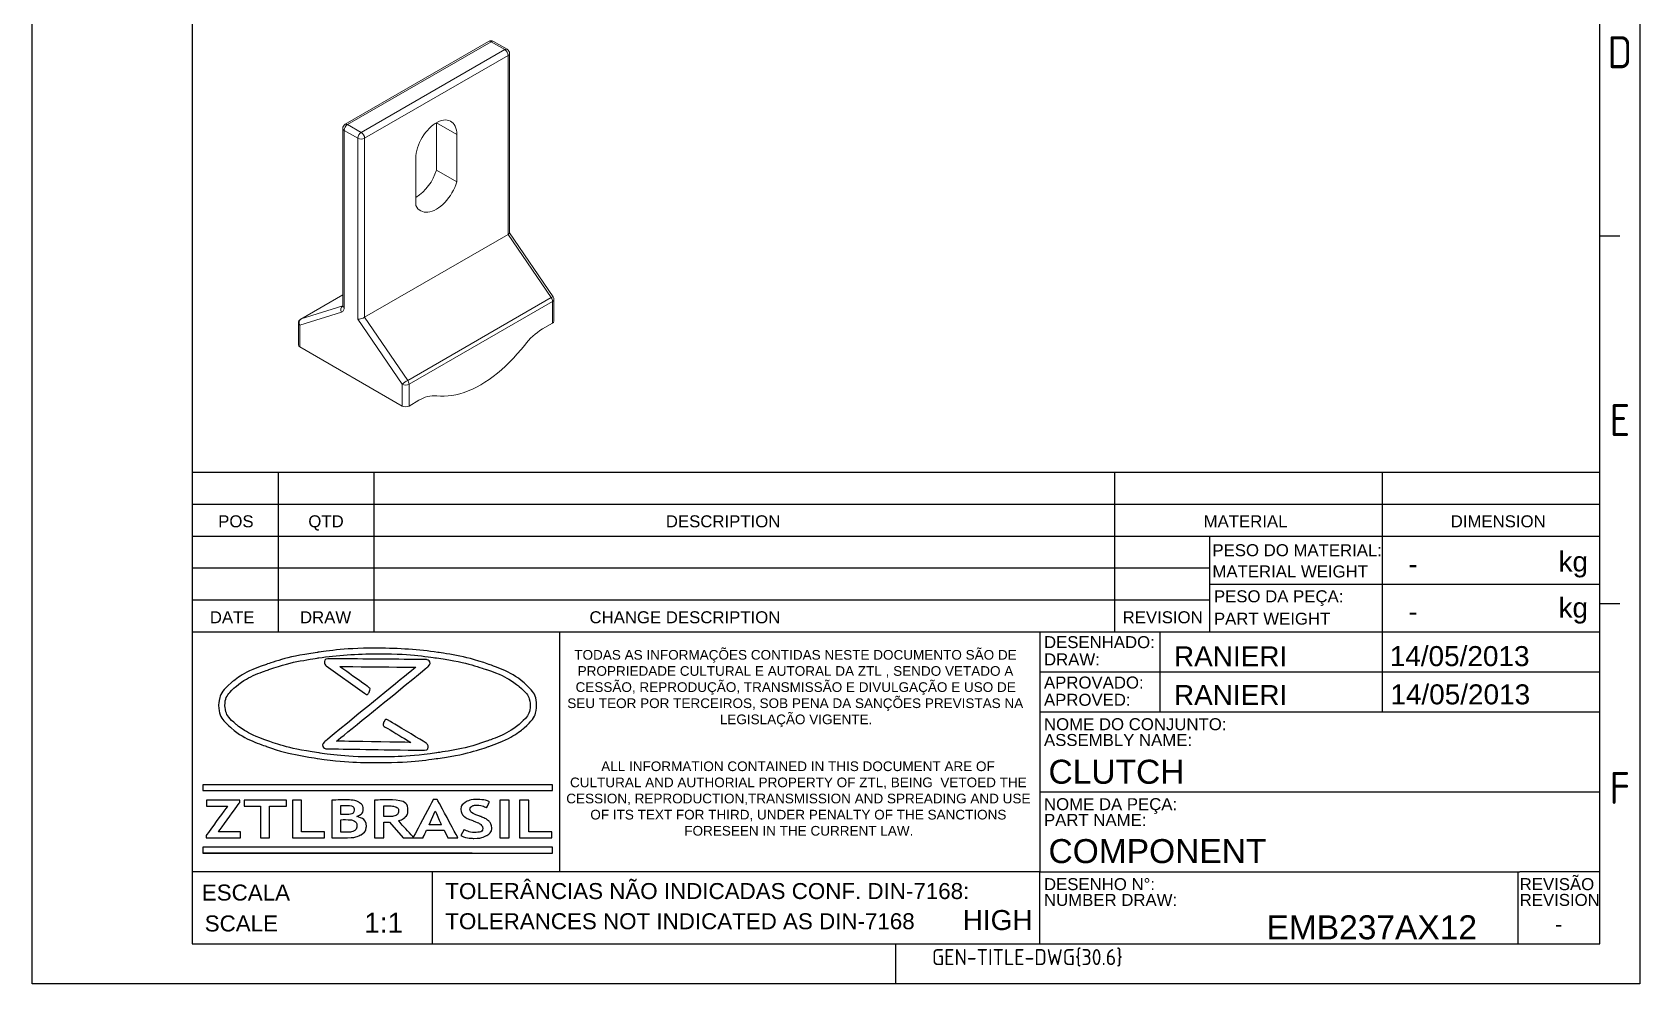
# Model space of a CAD drawing. Header units: millimetres. Extents: x 5003 to 5169, y 1207 to 1440.
# Drawn here: x 5002.6 to 5169, y 1206.9 to 1305.5 of the extents above; entities that cross this region are included whole.
import ezdxf
from ezdxf.enums import TextEntityAlignment as Align

# ---------------------------------------------------------------- set-up
doc = ezdxf.new("R2010")
doc.units = ezdxf.units.MM
doc.linetypes.add('ACAD_ISO02W100', pattern=[15, 12, -3])
doc.layers.add('AM_8', color=40, linetype='ACAD_ISO02W100', lineweight=35)
doc.layers.add('Camada 1', color=7, linetype='Continuous')
doc.styles.add('ACISOTS', font='isocp.shx', dxfattribs={"height": 1})
doc.styles.get("Standard").update_dxf_attribs({"font": 'arial.ttf'})

msp = doc.modelspace()

# ---------------------------------------------------------------- linework, layer by layer
at = {"color": 135, "lineweight": 25}
for p, q in [((5002.563, 1206.924), (5002.563, 1439.589)), ((5168.989, 1439.589), (5168.989, 1206.924)), ((5166.919, 1284.341), (5164.849, 1284.341)), ((5166.919, 1246.254), (5164.849, 1246.254)), ((5091.986, 1206.924), (5091.986, 1211.064)), ((5168.989, 1206.924), (5002.563, 1206.924))]:
    msp.add_line(p, q, dxfattribs=at)
for p, q in [((5019.123, 1435.449), (5019.123, 1211.064)), ((5164.849, 1211.064), (5164.849, 1435.449)), ((5019.123, 1259.915), (5164.849, 1259.915)), ((5019.123, 1259.915), (5124.483, 1259.915)), ((5028.068, 1246.668), (5028.068, 1259.915)), ((5037.981, 1246.668), (5037.981, 1259.915)), ((5114.634, 1246.668), (5114.634, 1259.915)), ((5142.312, 1259.915), (5142.312, 1243.356)), ((5019.123, 1256.603), (5164.849, 1256.603)), ((5019.123, 1256.603), (5124.483, 1256.603)), ((5019.123, 1253.292), (5164.849, 1253.292)), ((5019.123, 1253.292), (5019.123, 1211.064)), ((5019.123, 1253.292), (5124.483, 1253.292)), ((5028.068, 1243.356), (5028.068, 1253.292)), ((5037.981, 1243.356), (5037.981, 1253.292)), ((5114.634, 1243.356), (5114.634, 1253.292)), ((5124.483, 1243.356), (5124.483, 1253.292)), ((5142.312, 1253.292), (5142.312, 1248.324)), ((5164.849, 1211.064), (5164.849, 1253.292)), ((5124.483, 1249.98), (5019.123, 1249.98)), ((5124.483, 1248.324), (5164.849, 1248.324)), ((5019.123, 1246.668), (5124.483, 1246.668)), ((5019.123, 1243.356), (5106.89, 1243.356)), ((5057.155, 1243.356), (5057.155, 1218.516)), ((5106.89, 1243.356), (5106.89, 1227.624)), ((5106.89, 1243.356), (5164.849, 1243.356)), ((5119.31, 1243.356), (5119.31, 1235.076)), ((5142.312, 1243.356), (5142.312, 1235.076)), ((5106.89, 1239.216), (5164.849, 1239.216)), ((5106.89, 1235.076), (5164.849, 1235.076)), ((5106.89, 1227.624), (5106.89, 1218.516)), ((5106.89, 1226.796), (5164.849, 1226.796)), ((5106.89, 1218.516), (5019.123, 1218.516)), ((5043.963, 1218.516), (5043.963, 1211.064)), ((5106.89, 1211.064), (5106.89, 1218.516)), ((5106.89, 1218.516), (5156.569, 1218.516)), ((5156.365, 1218.516), (5156.365, 1211.064)), ((5164.849, 1218.516), (5156.569, 1218.516)), ((5019.123, 1211.064), (5164.849, 1211.064)), ((5019.123, 1211.064), (5164.849, 1211.064))]:
    msp.add_line(p, q)
at = {"color": 7, "linetype": 'Continuous', "lineweight": 15}
for p, q in [((5049.814, 1304.5), (5034.965, 1295.928)), ((5050.064, 1304.475), (5035.215, 1295.903)), ((5036.629, 1295.087), (5051.478, 1303.659)), ((5051.478, 1303.659), (5050.064, 1304.475)), ((5051.728, 1303.684), (5050.314, 1304.5)), ((5051.978, 1284.656), (5051.978, 1303.251)), ((5051.832, 1303.047), (5036.982, 1294.474)), ((5051.832, 1284.511), (5051.832, 1303.047)), ((5034.715, 1295.495), (5034.715, 1277.16)), ((5034.861, 1295.291), (5034.861, 1276.956)), ((5036.275, 1294.474), (5034.861, 1295.291)), ((5035.215, 1295.903), (5036.629, 1295.087)), ((5044.407, 1296.08), (5046.528, 1294.856)), ((5044.407, 1291.181), (5044.407, 1296.08)), ((5046.528, 1289.957), (5046.528, 1294.856)), ((5036.275, 1275.738), (5036.275, 1294.474)), ((5036.982, 1294.474), (5036.982, 1275.939)), ((5042.286, 1292.407), (5042.286, 1287.507)), ((5044.407, 1291.181), (5046.528, 1289.957)), ((5036.982, 1275.939), (5051.832, 1284.511)), ((5056.29, 1277.977), (5051.832, 1284.511)), ((5056.487, 1278.06), (5051.978, 1284.668)), ((5034.715, 1278.271), (5030.368, 1275.762)), ((5030.403, 1275.777), (5034.723, 1277.12)), ((5041.441, 1269.405), (5056.29, 1277.977)), ((5056.428, 1277.574), (5041.579, 1269.002)), ((5056.428, 1275.325), (5056.428, 1277.574)), ((5056.574, 1275.529), (5056.574, 1277.778)), ((5030.118, 1275.329), (5030.118, 1273.08)), ((5034.585, 1276.468), (5030.265, 1275.125)), ((5030.265, 1275.125), (5030.265, 1272.876)), ((5040.871, 1269.002), (5036.275, 1275.738)), ((5036.982, 1275.939), (5041.441, 1269.405)), ((5055.398, 1274.731), (5056.428, 1275.325)), ((5030.265, 1272.876), (5040.871, 1266.753)), ((5040.871, 1266.753), (5040.871, 1269.002)), ((5041.579, 1269.002), (5041.579, 1266.753)), ((5041.579, 1266.753), (5042.608, 1267.348))]:
    msp.add_line(p, q, dxfattribs=at)
at = {"color": 8, "linetype": 'Continuous', "lineweight": 15}
msp.add_line((5034.715, 1278.266), (5030.403, 1275.777), dxfattribs=at)
at = {"color": 7, "linetype": 'Continuous', "lineweight": 15, "flags": 128}
for points in [[(5046.528, 1294.856), (5046.517, 1295.097), (5046.485, 1295.324), (5046.431, 1295.533), (5046.356, 1295.723), (5046.262, 1295.891), (5046.148, 1296.036), (5046.017, 1296.156), (5045.868, 1296.25), (5045.705, 1296.318), (5045.529, 1296.358), (5045.341, 1296.37), (5045.144, 1296.354), (5044.939, 1296.31), (5044.728, 1296.238), (5044.514, 1296.14), (5044.299, 1296.016), (5044.086, 1295.867), (5043.875, 1295.696), (5043.67, 1295.503), (5043.473, 1295.291), (5043.285, 1295.062), (5043.108, 1294.819), (5042.945, 1294.563), (5042.797, 1294.298), (5042.666, 1294.026), (5042.552, 1293.749), (5042.458, 1293.472), (5042.383, 1293.196), (5042.329, 1292.925), (5042.296, 1292.661), (5042.286, 1292.407)], [(5042.286, 1287.507), (5042.385, 1287.333), (5042.503, 1287.182), (5042.638, 1287.055), (5042.791, 1286.954), (5042.958, 1286.879), (5043.139, 1286.832), (5043.331, 1286.812), (5043.534, 1286.82), (5043.745, 1286.856), (5043.962, 1286.92), (5044.184, 1287.01), (5044.407, 1287.127), (5044.63, 1287.268), (5044.852, 1287.433), (5045.069, 1287.62), (5045.28, 1287.828), (5045.482, 1288.054), (5045.675, 1288.296), (5045.856, 1288.552), (5046.023, 1288.82), (5046.176, 1289.097), (5046.311, 1289.38), (5046.429, 1289.668), (5046.528, 1289.957)], [(5044.458, 1267.812), (5044.834, 1267.778), (5045.22, 1267.771), (5045.616, 1267.793), (5046.021, 1267.842), (5046.433, 1267.919), (5046.851, 1268.025), (5047.275, 1268.157), (5047.703, 1268.317), (5048.135, 1268.503), (5048.568, 1268.716), (5049.003, 1268.954), (5049.438, 1269.218), (5049.871, 1269.506), (5050.303, 1269.817), (5050.731, 1270.152), (5051.155, 1270.509), (5051.573, 1270.887), (5051.985, 1271.285), (5052.39, 1271.703), (5052.786, 1272.139), (5053.173, 1272.592), (5053.549, 1273.061)]]:
    msp.add_lwpolyline(points, dxfattribs=at)
at = {"color": 8, "linetype": 'Continuous', "lineweight": 15, "flags": 128}
msp.add_lwpolyline([(5030.403, 1275.777), (5030.372, 1275.764), (5030.368, 1275.762)], dxfattribs=at)
at = {"color": 7, "linetype": 'Continuous', "lineweight": 15}
for centre, radius, start, end in [((5050.064, 1304.067), 0.5, 60.00269, 119.99731), ((5051.064, 1303.012), 0.768, 2.60548, 57.39452), ((5051.478, 1303.251), 0.5, 0, 60.00269), ((5035.215, 1295.495), 0.5, 119.99731, 180), ((5035.629, 1295.256), 0.768, 122.60548, 177.39452), ((5037.043, 1294.439), 0.768, 122.60548, 177.39452), ((5036.215, 1294.439), 0.768, 2.60548, 57.39452), ((5036.629, 1295.157), 0.769, 242.60967, 297.39033), ((5039.525, 1292.63), 5.092, 302.82646, 343.46684), ((5051.743, 1284.747), 0.252, 290.58677, 338.93165), ((5035.02, 1276.717), 0.501, 126.37947, 209.72659), ((5034.399, 1276.895), 0.466, 293.51025, 7.50042), ((5055.681, 1277.544), 0.748, 2.32944, 35.45022), ((5056.074, 1277.778), 0.5, 0, 34.30688), ((5030.618, 1275.329), 0.5, 119.99731, 180), ((5030.7, 1275.373), 0.501, 126.37947, 209.72659), ((5036.2, 1277.348), 1.612, 272.6915, 299.04977), ((5056.324, 1275.554), 0.251, 294.37466, 354.3052), ((5058.811, 1269.094), 6.589, 121.19341, 142.99131), ((5030.369, 1273.105), 0.251, 185.6948, 245.62534), ((5043.318, 1266.152), 3.756, 119.99278, 130.64815), ((5041.225, 1269.684), 0.769, 242.60967, 297.39033), ((5040.831, 1268.971), 0.748, 2.32944, 35.45022), ((5041.225, 1267.435), 0.769, 242.60967, 297.39033), ((5044.226, 1264.82), 3.001, 85.58323, 122.62385)]:
    msp.add_arc(centre, radius, start, end, dxfattribs=at)
at = {"color": 8, "linetype": 'Continuous', "lineweight": 15}
for centre, radius, start, end in [((5049.917, 1304.271), 0.251, 54.38242, 114.30712), ((5050.21, 1304.271), 0.251, 65.69288, 125.61758), ((5051.624, 1303.454), 0.251, 65.69288, 125.61758), ((5051.728, 1303.276), 0.251, 294.37466, 354.3052), ((5034.965, 1295.52), 0.251, 185.6948, 245.62534), ((5035.068, 1295.699), 0.251, 54.38242, 114.30712), ((5034.965, 1277.185), 0.251, 185.6948, 245.62534), ((5056.518, 1277.708), 0.353, 95.07425, 130.35331), ((5056.324, 1277.803), 0.251, 294.37466, 354.3052), ((5030.369, 1275.354), 0.251, 185.6948, 245.62534)]:
    msp.add_arc(centre, radius, start, end, dxfattribs=at)
at = {"color": 7, "linetype": 'Continuous', "lineweight": 15}
msp.add_open_spline([(5034.715, 1277.16), (5034.714, 1277.15), (5034.714, 1277.121), (5034.707, 1277.09), (5034.706, 1277.087), (5034.705, 1277.086)], degree=3, knots=[0, 0, 0, 0, 0.2196919, 0.6254989, 1, 1, 1, 1], dxfattribs=at)
at = {"layer": 'AM_8', "color": 0, "linetype": 'Continuous'}
msp.add_line((5020.22, 1220.454), (5048.127, 1220.454), dxfattribs=at)
at = {"layer": 'Camada 1'}
for points, knots in [([(5038.326, 1241.678), (5040.523, 1241.678), (5042.624, 1241.524), (5044.542, 1241.246), (5044.542, 1241.246), (5046.537, 1240.956), (5048.335, 1240.532), (5049.843, 1240.005), (5049.843, 1240.005), (5051.392, 1239.465), (5052.641, 1238.813), (5053.495, 1238.083), (5053.495, 1238.083), (5054.327, 1237.372), (5054.787, 1236.586), (5054.787, 1235.755), (5054.787, 1235.755), (5054.787, 1234.924), (5054.327, 1234.138), (5053.495, 1233.427), (5053.495, 1233.427), (5052.641, 1232.697), (5051.392, 1232.045), (5049.843, 1231.505), (5049.843, 1231.505), (5048.335, 1230.978), (5046.537, 1230.553), (5044.542, 1230.264), (5044.542, 1230.264), (5042.624, 1229.985), (5040.523, 1229.831), (5038.326, 1229.831), (5038.326, 1229.831), (5036.128, 1229.831), (5034.028, 1229.985), (5032.109, 1230.264), (5032.109, 1230.264), (5030.115, 1230.553), (5028.316, 1230.978), (5026.808, 1231.505), (5026.808, 1231.505), (5025.26, 1232.045), (5024.01, 1232.697), (5023.156, 1233.427), (5023.156, 1233.427), (5022.324, 1234.138), (5021.865, 1234.924), (5021.865, 1235.755), (5021.865, 1235.755), (5021.865, 1236.586), (5022.324, 1237.372), (5023.156, 1238.083), (5023.156, 1238.083), (5024.01, 1238.813), (5025.26, 1239.465), (5026.808, 1240.005), (5026.808, 1240.005), (5028.316, 1240.532), (5030.115, 1240.956), (5032.109, 1241.246), (5032.109, 1241.246), (5034.028, 1241.524), (5036.128, 1241.678), (5038.326, 1241.678)], [0, 0, 0, 0, 0.0588235, 0.0588235, 0.0588235, 0.0882353, 0.1176471, 0.1176471, 0.1176471, 0.1470588, 0.1764706, 0.1764706, 0.1764706, 0.2058824, 0.2352941, 0.2352941, 0.2352941, 0.2647059, 0.2941176, 0.2941176, 0.2941176, 0.3235294, 0.3529412, 0.3529412, 0.3529412, 0.3823529, 0.4117647, 0.4117647, 0.4117647, 0.4411765, 0.4705882, 0.4705882, 0.4705882, 0.5, 0.5294118, 0.5294118, 0.5294118, 0.5588235, 0.5882353, 0.5882353, 0.5882353, 0.6176471, 0.6470588, 0.6470588, 0.6470588, 0.6764706, 0.7058824, 0.7058824, 0.7058824, 0.7352941, 0.7647059, 0.7647059, 0.7647059, 0.7941176, 0.8235294, 0.8235294, 0.8235294, 0.8529412, 0.8823529, 0.8823529, 0.8823529, 0.9411765, 1, 1, 1, 1]), ([(5038.326, 1241.094), (5036.166, 1241.094), (5034.106, 1240.944), (5032.227, 1240.672), (5032.227, 1240.672), (5030.275, 1240.389), (5028.518, 1239.975), (5027.048, 1239.462), (5027.048, 1239.462), (5025.618, 1238.963), (5024.466, 1238.373), (5023.68, 1237.725), (5023.68, 1237.725), (5022.935, 1237.111), (5022.524, 1236.444), (5022.524, 1235.755), (5022.524, 1235.755), (5022.524, 1235.066), (5022.935, 1234.399), (5023.68, 1233.785), (5023.68, 1233.785), (5024.466, 1233.136), (5025.618, 1232.547), (5027.048, 1232.048), (5027.048, 1232.048), (5028.518, 1231.535), (5030.275, 1231.121), (5032.227, 1230.838), (5032.227, 1230.838), (5034.106, 1230.566), (5036.166, 1230.416), (5038.326, 1230.416), (5038.326, 1230.416), (5040.485, 1230.416), (5042.545, 1230.566), (5044.424, 1230.838), (5044.424, 1230.838), (5046.376, 1231.121), (5048.133, 1231.535), (5049.603, 1232.048), (5049.603, 1232.048), (5051.033, 1232.547), (5052.186, 1233.136), (5052.971, 1233.785), (5052.971, 1233.785), (5053.716, 1234.399), (5054.128, 1235.066), (5054.128, 1235.755), (5054.128, 1235.755), (5054.128, 1236.444), (5053.716, 1237.111), (5052.971, 1237.725), (5052.971, 1237.725), (5052.186, 1238.373), (5051.033, 1238.963), (5049.603, 1239.462), (5049.603, 1239.462), (5048.133, 1239.975), (5046.376, 1240.389), (5044.424, 1240.672), (5044.424, 1240.672), (5042.545, 1240.944), (5040.485, 1241.094), (5038.326, 1241.094)], [0, 0, 0, 0, 0.0588235, 0.0588235, 0.0588235, 0.0882353, 0.1176471, 0.1176471, 0.1176471, 0.1470588, 0.1764706, 0.1764706, 0.1764706, 0.2058824, 0.2352941, 0.2352941, 0.2352941, 0.2647059, 0.2941176, 0.2941176, 0.2941176, 0.3235294, 0.3529412, 0.3529412, 0.3529412, 0.3823529, 0.4117647, 0.4117647, 0.4117647, 0.4411765, 0.4705882, 0.4705882, 0.4705882, 0.5, 0.5294118, 0.5294118, 0.5294118, 0.5588235, 0.5882353, 0.5882353, 0.5882353, 0.6176471, 0.6470588, 0.6470588, 0.6470588, 0.6764706, 0.7058824, 0.7058824, 0.7058824, 0.7352941, 0.7647059, 0.7647059, 0.7647059, 0.7941176, 0.8235294, 0.8235294, 0.8235294, 0.8529412, 0.8823529, 0.8823529, 0.8823529, 0.9411765, 1, 1, 1, 1]), ([(5036.957, 1237.016), (5036.957, 1237.016), (5033.013, 1239.842), (5033.013, 1239.842), (5033.013, 1239.842), (5032.719, 1240.053), (5032.838, 1240.587), (5033.184, 1240.584), (5033.184, 1240.584), (5033.184, 1240.584), (5043.369, 1240.502), (5043.369, 1240.502), (5043.369, 1240.502), (5043.704, 1240.499), (5043.828, 1239.995), (5043.555, 1239.773), (5043.555, 1239.773), (5043.555, 1239.773), (5034.073, 1232.048), (5034.073, 1232.048), (5034.073, 1232.048), (5034.073, 1232.048), (5041.758, 1231.924), (5041.758, 1231.924), (5041.758, 1231.924), (5041.758, 1231.924), (5039.173, 1233.481), (5039.173, 1233.481), (5039.173, 1233.481), (5039.003, 1233.584), (5038.833, 1233.686), (5038.982, 1234.041), (5038.982, 1234.041), (5039.13, 1234.397), (5039.3, 1234.294), (5039.47, 1234.192), (5039.47, 1234.192), (5039.47, 1234.192), (5043.345, 1231.857), (5043.345, 1231.857), (5043.345, 1231.857), (5043.662, 1231.666), (5043.55, 1231.097), (5043.193, 1231.103), (5043.193, 1231.103), (5043.193, 1231.103), (5033.008, 1231.267), (5033.008, 1231.267), (5033.008, 1231.267), (5032.674, 1231.272), (5032.552, 1231.774), (5032.824, 1231.996), (5032.824, 1231.996), (5032.824, 1231.996), (5042.296, 1239.713), (5042.296, 1239.713), (5042.296, 1239.713), (5042.296, 1239.713), (5034.402, 1239.776), (5034.402, 1239.776), (5034.402, 1239.776), (5034.402, 1239.776), (5037.297, 1237.702), (5037.297, 1237.702), (5037.297, 1237.702), (5037.458, 1237.586), (5037.62, 1237.47), (5037.449, 1237.128), (5037.449, 1237.128), (5037.279, 1236.785), (5037.118, 1236.901), (5036.957, 1237.016)], [0, 0, 0, 0, 0.0526316, 0.0526316, 0.0526316, 0.0789474, 0.1052632, 0.1052632, 0.1052632, 0.1315789, 0.1578947, 0.1578947, 0.1578947, 0.1842105, 0.2105263, 0.2105263, 0.2105263, 0.2368421, 0.2631579, 0.2631579, 0.2631579, 0.2894737, 0.3157895, 0.3157895, 0.3157895, 0.3421053, 0.3684211, 0.3684211, 0.3684211, 0.3947368, 0.4210526, 0.4210526, 0.4210526, 0.4473684, 0.4736842, 0.4736842, 0.4736842, 0.5, 0.5263158, 0.5263158, 0.5263158, 0.5526316, 0.5789474, 0.5789474, 0.5789474, 0.6052632, 0.6315789, 0.6315789, 0.6315789, 0.6578947, 0.6842105, 0.6842105, 0.6842105, 0.7105263, 0.7368421, 0.7368421, 0.7368421, 0.7631579, 0.7894737, 0.7894737, 0.7894737, 0.8157895, 0.8421053, 0.8421053, 0.8421053, 0.8684211, 0.8947368, 0.8947368, 0.8947368, 0.9473684, 1, 1, 1, 1]), ([(5020.29, 1227.546), (5020.29, 1227.546), (5056.361, 1227.546), (5056.361, 1227.546), (5056.361, 1227.546), (5056.361, 1227.546), (5056.432, 1227.546), (5056.432, 1227.546), (5056.432, 1227.546), (5056.432, 1227.546), (5056.432, 1227.475), (5056.432, 1227.475), (5056.432, 1227.475), (5056.432, 1227.475), (5056.432, 1227.005), (5056.432, 1227.005), (5056.432, 1227.005), (5056.432, 1227.005), (5056.432, 1226.935), (5056.432, 1226.935), (5056.432, 1226.935), (5056.432, 1226.935), (5056.361, 1226.935), (5056.361, 1226.935), (5056.361, 1226.935), (5056.361, 1226.935), (5020.29, 1226.935), (5020.29, 1226.935), (5020.29, 1226.935), (5020.29, 1226.935), (5020.22, 1226.935), (5020.22, 1226.935), (5020.22, 1226.935), (5020.22, 1226.935), (5020.22, 1227.005), (5020.22, 1227.005), (5020.22, 1227.005), (5020.22, 1227.005), (5020.22, 1227.475), (5020.22, 1227.475), (5020.22, 1227.475), (5020.22, 1227.475), (5020.22, 1227.546), (5020.22, 1227.546), (5020.22, 1227.546), (5020.22, 1227.546), (5020.29, 1227.546), (5020.29, 1227.546)], [0, 0, 0, 0, 0.0769231, 0.0769231, 0.0769231, 0.1153846, 0.1538462, 0.1538462, 0.1538462, 0.1923077, 0.2307692, 0.2307692, 0.2307692, 0.2692308, 0.3076923, 0.3076923, 0.3076923, 0.3461538, 0.3846154, 0.3846154, 0.3846154, 0.4230769, 0.4615385, 0.4615385, 0.4615385, 0.5, 0.5384615, 0.5384615, 0.5384615, 0.5769231, 0.6153846, 0.6153846, 0.6153846, 0.6538462, 0.6923077, 0.6923077, 0.6923077, 0.7307692, 0.7692308, 0.7692308, 0.7692308, 0.8076923, 0.8461538, 0.8461538, 0.8461538, 0.9230769, 1, 1, 1, 1]), ([(5020.579, 1222.056), (5020.579, 1222.056), (5020.579, 1222.279), (5020.579, 1222.279), (5020.579, 1222.279), (5020.579, 1222.279), (5022.785, 1225.33), (5022.785, 1225.33), (5022.785, 1225.33), (5022.785, 1225.33), (5020.616, 1225.33), (5020.616, 1225.33), (5020.616, 1225.33), (5020.616, 1225.33), (5020.616, 1225.944), (5020.616, 1225.944), (5020.616, 1225.944), (5020.616, 1225.944), (5024.065, 1225.944), (5024.065, 1225.944), (5024.065, 1225.944), (5024.065, 1225.944), (5024.065, 1225.721), (5024.065, 1225.721), (5024.065, 1225.721), (5024.065, 1225.721), (5021.851, 1222.669), (5021.851, 1222.669), (5021.851, 1222.669), (5021.851, 1222.669), (5024.143, 1222.669), (5024.143, 1222.669), (5024.143, 1222.669), (5024.143, 1222.669), (5024.143, 1222.056), (5024.143, 1222.056), (5024.143, 1222.056), (5024.143, 1222.056), (5020.579, 1222.056), (5020.579, 1222.056)], [0, 0, 0, 0, 0.0909091, 0.0909091, 0.0909091, 0.1363636, 0.1818182, 0.1818182, 0.1818182, 0.2272727, 0.2727273, 0.2727273, 0.2727273, 0.3181818, 0.3636364, 0.3636364, 0.3636364, 0.4090909, 0.4545455, 0.4545455, 0.4545455, 0.5, 0.5454545, 0.5454545, 0.5454545, 0.5909091, 0.6363636, 0.6363636, 0.6363636, 0.6818182, 0.7272727, 0.7272727, 0.7272727, 0.7727273, 0.8181818, 0.8181818, 0.8181818, 0.9090909, 1, 1, 1, 1]), ([(5027.126, 1225.33), (5027.126, 1225.33), (5027.126, 1222.056), (5027.126, 1222.056), (5027.126, 1222.056), (5027.126, 1222.056), (5026.187, 1222.056), (5026.187, 1222.056), (5026.187, 1222.056), (5026.187, 1222.056), (5026.187, 1225.33), (5026.187, 1225.33), (5026.187, 1225.33), (5026.187, 1225.33), (5024.505, 1225.33), (5024.505, 1225.33), (5024.505, 1225.33), (5024.505, 1225.33), (5024.505, 1225.944), (5024.505, 1225.944), (5024.505, 1225.944), (5024.505, 1225.944), (5028.884, 1225.944), (5028.884, 1225.944), (5028.884, 1225.944), (5028.884, 1225.944), (5028.884, 1225.33), (5028.884, 1225.33), (5028.884, 1225.33), (5028.884, 1225.33), (5027.126, 1225.33), (5027.126, 1225.33)], [0, 0, 0, 0, 0.1111111, 0.1111111, 0.1111111, 0.1666667, 0.2222222, 0.2222222, 0.2222222, 0.2777778, 0.3333333, 0.3333333, 0.3333333, 0.3888889, 0.4444444, 0.4444444, 0.4444444, 0.5, 0.5555556, 0.5555556, 0.5555556, 0.6111111, 0.6666667, 0.6666667, 0.6666667, 0.7222222, 0.7777778, 0.7777778, 0.7777778, 0.8888889, 1, 1, 1, 1]), ([(5029.498, 1222.056), (5029.498, 1222.056), (5029.498, 1225.944), (5029.498, 1225.944), (5029.498, 1225.944), (5029.498, 1225.944), (5030.437, 1225.944), (5030.437, 1225.944), (5030.437, 1225.944), (5030.437, 1225.944), (5030.437, 1222.669), (5030.437, 1222.669), (5030.437, 1222.669), (5030.437, 1222.669), (5032.829, 1222.669), (5032.829, 1222.669), (5032.829, 1222.669), (5032.829, 1222.669), (5032.829, 1222.056), (5032.829, 1222.056), (5032.829, 1222.056), (5032.829, 1222.056), (5029.498, 1222.056), (5029.498, 1222.056)], [0, 0, 0, 0, 0.1428571, 0.1428571, 0.1428571, 0.2142857, 0.2857143, 0.2857143, 0.2857143, 0.3571429, 0.4285714, 0.4285714, 0.4285714, 0.5, 0.5714286, 0.5714286, 0.5714286, 0.6428571, 0.7142857, 0.7142857, 0.7142857, 0.8571429, 1, 1, 1, 1]), ([(5035.204, 1222.056), (5035.204, 1222.056), (5033.586, 1222.056), (5033.586, 1222.056), (5033.586, 1222.056), (5033.586, 1222.056), (5033.586, 1225.941), (5033.586, 1225.941), (5033.586, 1225.941), (5034.299, 1225.965), (5034.798, 1225.978), (5035.084, 1225.978), (5035.084, 1225.978), (5035.634, 1225.978), (5036.063, 1225.892), (5036.373, 1225.719), (5036.373, 1225.719), (5036.682, 1225.547), (5036.836, 1225.301), (5036.836, 1224.981), (5036.836, 1224.981), (5036.836, 1224.673), (5036.614, 1224.429), (5036.172, 1224.251), (5036.172, 1224.251), (5036.829, 1224.082), (5037.158, 1223.735), (5037.158, 1223.21), (5037.158, 1223.21), (5037.158, 1222.857), (5036.975, 1222.576), (5036.613, 1222.368), (5036.613, 1222.368), (5036.249, 1222.16), (5035.78, 1222.056), (5035.204, 1222.056)], [0, 0, 0, 0, 0.1, 0.1, 0.1, 0.15, 0.2, 0.2, 0.2, 0.25, 0.3, 0.3, 0.3, 0.35, 0.4, 0.4, 0.4, 0.45, 0.5, 0.5, 0.5, 0.55, 0.6, 0.6, 0.6, 0.65, 0.7, 0.7, 0.7, 0.75, 0.8, 0.8, 0.8, 0.9, 1, 1, 1, 1]), ([(5034.525, 1225.389), (5034.525, 1225.389), (5034.525, 1224.457), (5034.525, 1224.457), (5034.525, 1224.457), (5034.669, 1224.451), (5034.821, 1224.447), (5034.98, 1224.447), (5034.98, 1224.447), (5035.591, 1224.447), (5035.897, 1224.616), (5035.897, 1224.954), (5035.897, 1224.954), (5035.897, 1225.253), (5035.619, 1225.402), (5035.064, 1225.402), (5035.064, 1225.402), (5034.917, 1225.402), (5034.737, 1225.398), (5034.525, 1225.389)], [0, 0, 0, 0, 0.1666667, 0.1666667, 0.1666667, 0.25, 0.3333333, 0.3333333, 0.3333333, 0.4166667, 0.5, 0.5, 0.5, 0.5833333, 0.6666667, 0.6666667, 0.6666667, 0.8333333, 1, 1, 1, 1]), ([(5040.97, 1222.056), (5040.97, 1222.056), (5039.559, 1223.661), (5039.559, 1223.661), (5039.559, 1223.661), (5039.417, 1223.663), (5039.219, 1223.669), (5038.962, 1223.68), (5038.962, 1223.68), (5038.962, 1223.68), (5038.962, 1222.056), (5038.962, 1222.056), (5038.962, 1222.056), (5038.962, 1222.056), (5037.987, 1222.056), (5037.987, 1222.056), (5037.987, 1222.056), (5037.987, 1222.056), (5037.987, 1225.944), (5037.987, 1225.944), (5037.987, 1225.944), (5038.04, 1225.944), (5038.244, 1225.95), (5038.599, 1225.964), (5038.599, 1225.964), (5038.952, 1225.977), (5039.237, 1225.984), (5039.454, 1225.984), (5039.454, 1225.984), (5040.798, 1225.984), (5041.47, 1225.601), (5041.47, 1224.837), (5041.47, 1224.837), (5041.47, 1224.607), (5041.376, 1224.398), (5041.191, 1224.208), (5041.191, 1224.208), (5041.006, 1224.019), (5040.772, 1223.886), (5040.491, 1223.808), (5040.491, 1223.808), (5040.491, 1223.808), (5042.054, 1222.056), (5042.054, 1222.056), (5042.054, 1222.056), (5042.054, 1222.056), (5040.97, 1222.056), (5040.97, 1222.056)], [0, 0, 0, 0, 0.0769231, 0.0769231, 0.0769231, 0.1153846, 0.1538462, 0.1538462, 0.1538462, 0.1923077, 0.2307692, 0.2307692, 0.2307692, 0.2692308, 0.3076923, 0.3076923, 0.3076923, 0.3461538, 0.3846154, 0.3846154, 0.3846154, 0.4230769, 0.4615385, 0.4615385, 0.4615385, 0.5, 0.5384615, 0.5384615, 0.5384615, 0.5769231, 0.6153846, 0.6153846, 0.6153846, 0.6538462, 0.6923077, 0.6923077, 0.6923077, 0.7307692, 0.7692308, 0.7692308, 0.7692308, 0.8076923, 0.8461538, 0.8461538, 0.8461538, 0.9230769, 1, 1, 1, 1]), ([(5038.962, 1225.344), (5038.962, 1225.344), (5038.962, 1224.264), (5038.962, 1224.264), (5038.962, 1224.264), (5039.136, 1224.254), (5039.269, 1224.248), (5039.36, 1224.248), (5039.36, 1224.248), (5039.752, 1224.248), (5040.04, 1224.289), (5040.221, 1224.37), (5040.221, 1224.37), (5040.403, 1224.452), (5040.495, 1224.609), (5040.495, 1224.845), (5040.495, 1224.845), (5040.495, 1225.036), (5040.397, 1225.17), (5040.201, 1225.245), (5040.201, 1225.245), (5040.006, 1225.321), (5039.699, 1225.359), (5039.28, 1225.359), (5039.28, 1225.359), (5039.179, 1225.359), (5039.073, 1225.355), (5038.962, 1225.344)], [0, 0, 0, 0, 0.125, 0.125, 0.125, 0.1875, 0.25, 0.25, 0.25, 0.3125, 0.375, 0.375, 0.375, 0.4375, 0.5, 0.5, 0.5, 0.5625, 0.625, 0.625, 0.625, 0.6875, 0.75, 0.75, 0.75, 0.875, 1, 1, 1, 1]), ([(5045.593, 1222.056), (5045.593, 1222.056), (5045.207, 1222.844), (5045.207, 1222.844), (5045.207, 1222.844), (5045.207, 1222.844), (5043.394, 1222.844), (5043.394, 1222.844), (5043.394, 1222.844), (5043.394, 1222.844), (5043.025, 1222.056), (5043.025, 1222.056), (5043.025, 1222.056), (5043.025, 1222.056), (5041.982, 1222.056), (5041.982, 1222.056), (5041.982, 1222.056), (5041.982, 1222.056), (5044.091, 1225.997), (5044.091, 1225.997), (5044.091, 1225.997), (5044.091, 1225.997), (5044.503, 1225.997), (5044.503, 1225.997), (5044.503, 1225.997), (5044.503, 1225.997), (5046.629, 1222.056), (5046.629, 1222.056), (5046.629, 1222.056), (5046.629, 1222.056), (5045.593, 1222.056), (5045.593, 1222.056)], [0, 0, 0, 0, 0.1111111, 0.1111111, 0.1111111, 0.1666667, 0.2222222, 0.2222222, 0.2222222, 0.2777778, 0.3333333, 0.3333333, 0.3333333, 0.3888889, 0.4444444, 0.4444444, 0.4444444, 0.5, 0.5555556, 0.5555556, 0.5555556, 0.6111111, 0.6666667, 0.6666667, 0.6666667, 0.7222222, 0.7777778, 0.7777778, 0.7777778, 0.8888889, 1, 1, 1, 1]), ([(5046.936, 1222.271), (5046.936, 1222.271), (5047.284, 1222.889), (5047.284, 1222.889), (5047.284, 1222.889), (5047.654, 1222.698), (5048.019, 1222.603), (5048.377, 1222.603), (5048.377, 1222.603), (5048.93, 1222.603), (5049.204, 1222.744), (5049.204, 1223.027), (5049.204, 1223.027), (5049.204, 1223.16), (5049.139, 1223.286), (5049.01, 1223.407), (5049.01, 1223.407), (5048.88, 1223.527), (5048.611, 1223.662), (5048.206, 1223.811), (5048.206, 1223.811), (5047.8, 1223.961), (5047.527, 1224.084), (5047.386, 1224.18), (5047.386, 1224.18), (5047.246, 1224.277), (5047.137, 1224.391), (5047.061, 1224.524), (5047.061, 1224.524), (5046.986, 1224.657), (5046.947, 1224.803), (5046.947, 1224.965), (5046.947, 1224.965), (5046.947, 1225.265), (5047.098, 1225.514), (5047.397, 1225.713), (5047.397, 1225.713), (5047.697, 1225.911), (5048.081, 1226.01), (5048.551, 1226.01), (5048.551, 1226.01), (5049.163, 1226.01), (5049.611, 1225.926), (5049.898, 1225.758), (5049.898, 1225.758), (5049.898, 1225.758), (5049.612, 1225.164), (5049.612, 1225.164), (5049.612, 1225.164), (5049.283, 1225.337), (5048.934, 1225.424), (5048.57, 1225.424), (5048.57, 1225.424), (5048.353, 1225.424), (5048.185, 1225.381), (5048.065, 1225.298), (5048.065, 1225.298), (5047.946, 1225.214), (5047.887, 1225.104), (5047.887, 1224.97), (5047.887, 1224.97), (5047.887, 1224.747), (5048.222, 1224.515), (5048.894, 1224.274), (5048.894, 1224.274), (5049.248, 1224.147), (5049.503, 1224.03), (5049.659, 1223.923), (5049.659, 1223.923), (5049.816, 1223.816), (5049.935, 1223.691), (5050.017, 1223.549), (5050.017, 1223.549), (5050.099, 1223.407), (5050.14, 1223.247), (5050.14, 1223.072), (5050.14, 1223.072), (5050.14, 1222.757), (5049.971, 1222.498), (5049.632, 1222.295), (5049.632, 1222.295), (5049.294, 1222.091), (5048.841, 1221.99), (5048.273, 1221.99), (5048.273, 1221.99), (5047.779, 1221.99), (5047.334, 1222.083), (5046.936, 1222.271)], [0, 0, 0, 0, 0.0434783, 0.0434783, 0.0434783, 0.0652174, 0.0869565, 0.0869565, 0.0869565, 0.1086957, 0.1304348, 0.1304348, 0.1304348, 0.1521739, 0.173913, 0.173913, 0.173913, 0.1956522, 0.2173913, 0.2173913, 0.2173913, 0.2391304, 0.2608696, 0.2608696, 0.2608696, 0.2826087, 0.3043478, 0.3043478, 0.3043478, 0.326087, 0.3478261, 0.3478261, 0.3478261, 0.3695652, 0.3913043, 0.3913043, 0.3913043, 0.4130435, 0.4347826, 0.4347826, 0.4347826, 0.4565217, 0.4782609, 0.4782609, 0.4782609, 0.5, 0.5217391, 0.5217391, 0.5217391, 0.5434783, 0.5652174, 0.5652174, 0.5652174, 0.5869565, 0.6086957, 0.6086957, 0.6086957, 0.6304348, 0.6521739, 0.6521739, 0.6521739, 0.673913, 0.6956522, 0.6956522, 0.6956522, 0.7173913, 0.7391304, 0.7391304, 0.7391304, 0.7608696, 0.7826087, 0.7826087, 0.7826087, 0.8043478, 0.826087, 0.826087, 0.826087, 0.8478261, 0.8695652, 0.8695652, 0.8695652, 0.8913043, 0.9130435, 0.9130435, 0.9130435, 0.9565217, 1, 1, 1, 1]), ([(5050.988, 1222.056), (5050.988, 1222.056), (5050.988, 1225.944), (5050.988, 1225.944), (5050.988, 1225.944), (5050.988, 1225.944), (5051.927, 1225.944), (5051.927, 1225.944), (5051.927, 1225.944), (5051.927, 1225.944), (5051.927, 1222.056), (5051.927, 1222.056), (5051.927, 1222.056), (5051.927, 1222.056), (5050.988, 1222.056), (5050.988, 1222.056)], [0, 0, 0, 0, 0.2, 0.2, 0.2, 0.3, 0.4, 0.4, 0.4, 0.5, 0.6, 0.6, 0.6, 0.8, 1, 1, 1, 1]), ([(5053.028, 1222.056), (5053.028, 1222.056), (5053.028, 1225.944), (5053.028, 1225.944), (5053.028, 1225.944), (5053.028, 1225.944), (5053.967, 1225.944), (5053.967, 1225.944), (5053.967, 1225.944), (5053.967, 1225.944), (5053.967, 1222.669), (5053.967, 1222.669), (5053.967, 1222.669), (5053.967, 1222.669), (5056.359, 1222.669), (5056.359, 1222.669), (5056.359, 1222.669), (5056.359, 1222.669), (5056.359, 1222.056), (5056.359, 1222.056), (5056.359, 1222.056), (5056.359, 1222.056), (5053.028, 1222.056), (5053.028, 1222.056)], [0, 0, 0, 0, 0.1428571, 0.1428571, 0.1428571, 0.2142857, 0.2857143, 0.2857143, 0.2857143, 0.3571429, 0.4285714, 0.4285714, 0.4285714, 0.5, 0.5714286, 0.5714286, 0.5714286, 0.6428571, 0.7142857, 0.7142857, 0.7142857, 0.8571429, 1, 1, 1, 1]), ([(5034.525, 1223.919), (5034.525, 1223.919), (5034.525, 1222.635), (5034.525, 1222.635), (5034.525, 1222.635), (5034.715, 1222.622), (5034.869, 1222.616), (5034.987, 1222.616), (5034.987, 1222.616), (5035.406, 1222.616), (5035.711, 1222.668), (5035.899, 1222.772), (5035.899, 1222.772), (5036.088, 1222.877), (5036.183, 1223.051), (5036.183, 1223.292), (5036.183, 1223.292), (5036.183, 1223.514), (5036.095, 1223.675), (5035.919, 1223.775), (5035.919, 1223.775), (5035.743, 1223.877), (5035.436, 1223.927), (5034.998, 1223.927), (5034.998, 1223.927), (5034.907, 1223.927), (5034.749, 1223.925), (5034.525, 1223.919)], [0, 0, 0, 0, 0.125, 0.125, 0.125, 0.1875, 0.25, 0.25, 0.25, 0.3125, 0.375, 0.375, 0.375, 0.4375, 0.5, 0.5, 0.5, 0.5625, 0.625, 0.625, 0.625, 0.6875, 0.75, 0.75, 0.75, 0.875, 1, 1, 1, 1]), ([(5044.297, 1224.808), (5044.297, 1224.808), (5043.661, 1223.372), (5043.661, 1223.372), (5043.661, 1223.372), (5043.661, 1223.372), (5044.932, 1223.372), (5044.932, 1223.372), (5044.932, 1223.372), (5044.932, 1223.372), (5044.297, 1224.808), (5044.297, 1224.808)], [0, 0, 0, 0, 0.25, 0.25, 0.25, 0.375, 0.5, 0.5, 0.5, 0.75, 1, 1, 1, 1]), ([(5020.29, 1221.065), (5020.29, 1221.065), (5056.361, 1221.065), (5056.361, 1221.065), (5056.361, 1221.065), (5056.361, 1221.065), (5056.432, 1221.065), (5056.432, 1221.065), (5056.432, 1221.065), (5056.432, 1221.065), (5056.432, 1220.994), (5056.432, 1220.994), (5056.432, 1220.994), (5056.432, 1220.994), (5056.432, 1220.524), (5056.432, 1220.524), (5056.432, 1220.524), (5056.432, 1220.524), (5056.432, 1220.454), (5056.432, 1220.454), (5056.432, 1220.454), (5056.432, 1220.454), (5056.361, 1220.454), (5056.361, 1220.454), (5056.361, 1220.454), (5056.361, 1220.454), (5020.29, 1220.454), (5020.29, 1220.454), (5020.29, 1220.454), (5020.29, 1220.454), (5020.22, 1220.454), (5020.22, 1220.454), (5020.22, 1220.454), (5020.22, 1220.454), (5020.22, 1220.524), (5020.22, 1220.524), (5020.22, 1220.524), (5020.22, 1220.524), (5020.22, 1220.994), (5020.22, 1220.994), (5020.22, 1220.994), (5020.22, 1220.994), (5020.22, 1221.065), (5020.22, 1221.065), (5020.22, 1221.065), (5020.22, 1221.065), (5020.29, 1221.065), (5020.29, 1221.065)], [0, 0, 0, 0, 0.0769231, 0.0769231, 0.0769231, 0.1153846, 0.1538462, 0.1538462, 0.1538462, 0.1923077, 0.2307692, 0.2307692, 0.2307692, 0.2692308, 0.3076923, 0.3076923, 0.3076923, 0.3461538, 0.3846154, 0.3846154, 0.3846154, 0.4230769, 0.4615385, 0.4615385, 0.4615385, 0.5, 0.5384615, 0.5384615, 0.5384615, 0.5769231, 0.6153846, 0.6153846, 0.6153846, 0.6538462, 0.6923077, 0.6923077, 0.6923077, 0.7307692, 0.7692308, 0.7692308, 0.7692308, 0.8076923, 0.8461538, 0.8461538, 0.8461538, 0.9230769, 1, 1, 1, 1])]:
    msp.add_open_spline(points, degree=3, knots=knots, dxfattribs=at)

# ---------------------------------------------------------------- texts
at = {"color": 135, "lineweight": 25, "style": 'ACISOTS'}
for s, p in [('D', (5166.919, 1303.385)), ('E', (5166.919, 1265.297)), ('F', (5166.919, 1227.21))]:
    msp.add_text(s, height=3.312, dxfattribs=at).set_placement(p, align=Align.MIDDLE)
for s, height, p in [('POS', 1.242, (5021.822, 1254.194)), ('QTD', 1.242, (5031.152, 1254.194)), ('DESCRIPTION', 1.24198, (5068.162, 1254.194)), ('MATERIAL', 1.242, (5123.834, 1254.194)), ('DIMENSION', 1.242, (5149.411, 1254.194)), ('PESO DO MATERIAL:', 1.24198, (5124.745, 1251.203)), ('kg', 2.07, (5160.571, 1249.616)), ('MATERIAL WEIGHT', 1.24198, (5124.745, 1249.004)), ('PESO DA PEÇA:', 1.24198, (5124.9, 1246.43)), ('kg', 2.07, (5160.571, 1244.84)), ('DATE', 1.242, (5020.957, 1244.258)), ('DRAW', 1.242, (5030.288, 1244.258)), ('CHANGE DESCRIPTION', 1.24198, (5060.255, 1244.258)), ('REVISION', 1.242, (5115.447, 1244.258)), ('PART WEIGHT', 1.24198, (5124.9, 1244.112)), ('DESENHADO:', 1.242, (5107.307, 1241.684)), ('DRAW:', 1.242, (5107.307, 1239.897)), ('APROVADO:', 1.242, (5107.307, 1237.501)), ('APROVED:', 1.242, (5107.307, 1235.714)), ('NOME DO CONJUNTO:', 1.24198, (5107.307, 1233.187)), ('ASSEMBLY NAME:', 1.24198, (5107.307, 1231.552)), ('NOME DA PEÇA:', 1.24198, (5107.307, 1224.907)), ('PART NAME:', 1.242, (5107.307, 1223.272)), ('ESCALA', 1.656, (5020.127, 1215.55)), ('TOLERÂNCIAS NÃO INDICADAS CONF. DIN-7168:', 1.65598, (5045.334, 1215.704)), ('DESENHO N%%d:', 1.24198, (5107.307, 1216.627)), ('REVISÃO', 1.242, (5156.55, 1216.627)), ('NUMBER DRAW:', 1.24198, (5107.307, 1214.992)), ('REVISION', 1.242, (5156.55, 1214.992)), ('SCALE', 1.656, (5020.426, 1212.35)), ('TOLERANCES NOT INDICATED AS DIN-7168', 1.65598, (5045.334, 1212.579))]:
    msp.add_text(s, height=height).set_placement(p)
at = {"linetype": 'Continuous', "char_height": 1.00187, "attachment_point": 1}
for s, width, insert in [('\\pi1.403;TODAS AS INFORMAÇÕES CONTIDAS NESTE DOCUMENTO SÃO DE \\P\\pi1.7498;PROPRIEDADE CULTURAL E AUTORAL DA ZTL , SENDO VETADO A \\P\\pi1.5359;CESSÃO, REPRODUÇÃO, TRANSMISSÃO E DIVULGAÇÃO E USO DE \\P\\pi0.67687;SEU TEOR POR TERCEIROS, SOB PENA DA SANÇÕES PREVISTAS NA \\P\\pi16.468;LEGISLAÇÃO VIGENTE.', 48.50089, (5057.281, 1241.491)), ('\\pi3.6297;ALL INFORMATION CONTAINED IN THIS DOCUMENT ARE OF \\P\\pi0.402;CULTURAL AND AUTHORIAL PROPERTY OF ZTL, BEING  VETOED THE \\P\\pi0.013488;CESSION, REPRODUCTION,TRANSMISSION AND SPREADING AND USE \\P\\pi2.5014;OF ITS TEXT FOR THIRD, UNDER PENALTY OF THE SANCTIONS \\P\\pi12.23;FORESEEN IN THE CURRENT LAW.', 47.9416, (5057.84, 1229.954))]:
    msp.add_mtext_dynamic_manual_height_columns(s, width=width, gutter_width=12.5, heights=[0], dxfattribs=dict(at, insert=insert))
for p in [(5145.028, 1250.416), (5145.028, 1245.49)]:
    msp.add_attdef('-', text='', height=2.07).set_placement(p, align=Align.MIDDLE_LEFT)
for tag, p, height in [('RANIERI', (5120.761, 1239.799), 2.07), ('14/05/2013', (5143.097, 1239.824), 2.07), ('RANIERI', (5120.759, 1235.793), 2.07), ('14/05/2013', (5143.164, 1235.862), 2.07), ('CLUTCH', (5107.775, 1227.644), 2.484), ('COMPONENT', (5107.775, 1219.427), 2.484), ('EMB237AX12', (5130.337, 1211.536), 2.484)]:
    msp.add_attdef(tag, p, '', height=height)
for tag, height, p in [('1:1', 2.07, (5038.956, 1213.256)), ('HIGH', 2.07, (5102.508, 1213.53)), ('-', 1.619, (5160.592, 1213.125))]:
    msp.add_attdef(tag, text='', height=height).set_placement(p, align=Align.MIDDLE_CENTER)
at = {"color": 135, "style": 'ACISOTS'}
msp.add_attdef('GEN-TITLE-DWG{30.6}', (5095.715, 1208.867), '', height=1.656, dxfattribs=at)

doc.saveas('drawing.dxf')
